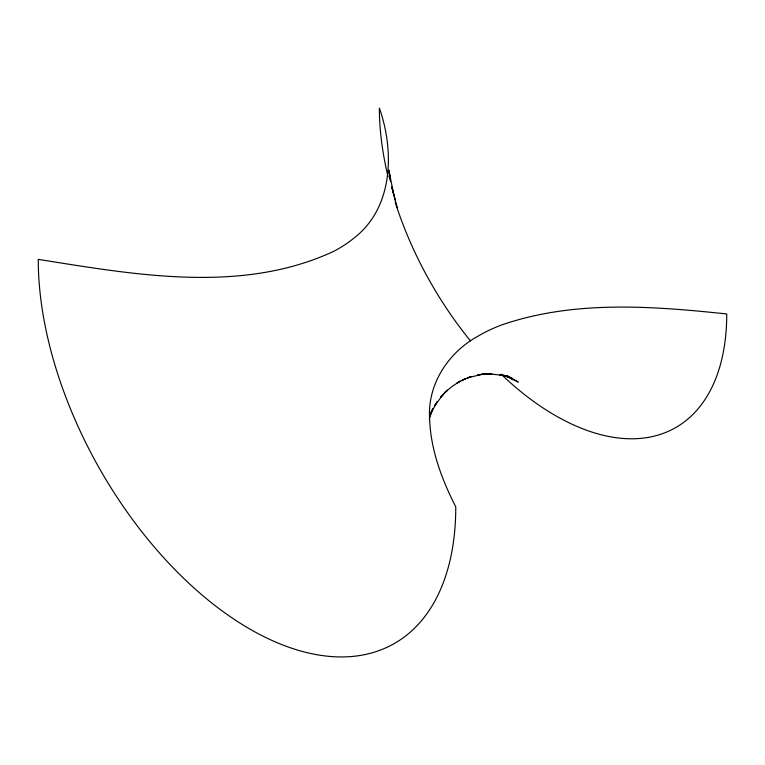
<?xml version="1.0" encoding="UTF-8"?>
<svg xmlns="http://www.w3.org/2000/svg" width="765" height="765" viewBox="0 0 765 765"><rect width="100%" height="100%" fill="white"/><g stroke="black" fill="none" stroke-linecap="round" stroke-linejoin="round"><path stroke-width="1.15" d="M429.328 418.962L431.642 410.824L429.882 416.581L432.942 408.357L430.905 413.483L437.092 401.778L434.597 405.766L443.509 394.071L440.63 397.054L447.535 390.198L444.475 392.741L452.019 386.526L460.1 381.085L456.887 383.198L465.464 378.589L462.022 380.32L470.982 376.609L467.3 377.967L481.96 374.295L477.714 374.869L487.114 373.922L482.552 374.066L491.857 373.961L487.927 373.712M488.08 373.731L505.091 375.605L499.555 374.764L508.237 376.657L502.289 375.242L511.928 378.321L506.124 376.007M506.181 376.055L512.378 378.656L507.233 376.208M506.191 375.749L518.307 382.079L507.348 375.768M507.281 375.902L513.181 379.822L509.299 377.078M395.39 200.545L391.699 186.889L397.274 207.697M393.889 195.171L388.916 170.528L390.485 181.19L389.06 170.213M501.085 374.142A248.931 141.821 60.6 0 0 726.75 313.966C651.761 306.029 573.052 299.976 500.606 325.316A144.049 83.165 0 0 0 477.924 336.227C448.338 352.359 427.195 384.537 429.634 418.866C430.638 449.868 441.835 479.512 455.768 506.86A299.192 170.452 60.6 0 1 247.009 627.405A299.192 170.452 60.6 0 1 38.25 259.373C135.032 274.692 241.864 294.353 334.267 251.083A144.049 83.165 0 0 0 353.755 238.278C393.315 207.917 394.597 151.499 379.373 108.056A248.931 141.821 60.6 0 0 388.075 176.744M470.465 340.855A248.931 141.821 60.6 0 1 395.189 202.18"/></g></svg>
